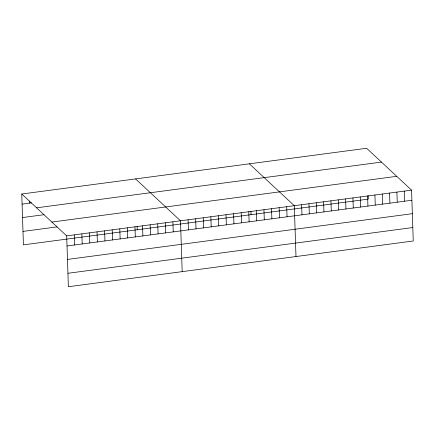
<?xml version="1.0" encoding="UTF-8"?>
<svg xmlns="http://www.w3.org/2000/svg" width="435" height="435" viewBox="0 0 435 435"><rect width="100%" height="100%" fill="white"/><g stroke="black" fill="none" stroke-linecap="round" stroke-linejoin="round"><path stroke-width="0.65" d="M21.75 194.005L366.629 148.27L411.564 190.144L413.25 240.995L68.371 286.73L66.685 235.879L21.75 194.005L23.436 244.856L368.314 199.121L368.2 195.755M22.087 204.102L31.57 202.846M36.578 207.821L381.457 162.092M22.533 217.549L44.027 214.7M51.857 222.062L396.736 176.327M22.99 231.404L57.132 226.88M66.685 235.879L411.564 190.144M67.023 245.976L411.896 200.241M67.468 259.423L412.342 213.694M67.925 273.283L412.804 227.548M249.369 163.821L294.305 205.695L295.99 256.547M135.557 178.91L180.498 220.79L182.183 271.636M404.235 191.117L404.572 201.215M396.905 192.091L397.242 202.188M389.575 193.064L389.912 203.156M382.251 194.032L382.582 204.129M374.921 195.005L375.253 205.102M367.591 195.978L367.928 206.076M360.262 196.952L360.599 207.044M352.932 197.92L353.269 208.017M345.607 198.893L345.939 208.99M338.278 199.866L338.609 209.964M330.948 200.834L331.285 210.931M323.618 201.807L323.955 211.905M316.288 202.781L316.626 212.878M308.964 203.754L309.296 213.846M301.634 204.722L301.966 214.819M286.719 206.701L287.051 216.799M279.129 207.707L279.466 217.804M271.543 208.713L271.88 218.81M263.958 209.719L264.29 219.816M256.367 210.725L256.704 220.822M250.946 211.307L251.055 214.667M248.782 211.731L249.114 221.828M241.191 212.737L241.528 222.834M233.606 213.743L233.943 223.84M226.021 214.749L226.352 224.846M218.43 215.76L218.767 225.852M210.844 216.766L211.182 226.858M203.259 217.772L203.591 227.864M195.668 218.778L196.006 228.87M188.083 219.784L188.42 229.881M172.907 221.796L173.244 231.893M165.322 222.802L165.653 232.899M157.731 223.808L158.068 233.905M150.146 224.813L150.483 234.911M142.56 225.819L142.892 235.917M137.134 226.401L137.248 229.762M134.97 226.825L135.307 236.923M127.384 227.831L127.721 237.929M119.799 228.837L120.131 238.935M112.208 229.843L112.545 239.941M104.623 230.849L104.96 240.946M97.038 231.855L97.369 241.952M89.447 232.861L89.784 242.958M81.862 233.867L82.193 243.964M74.271 234.873L74.608 244.97M29.607 201.073L29.672 203.096"/></g></svg>
